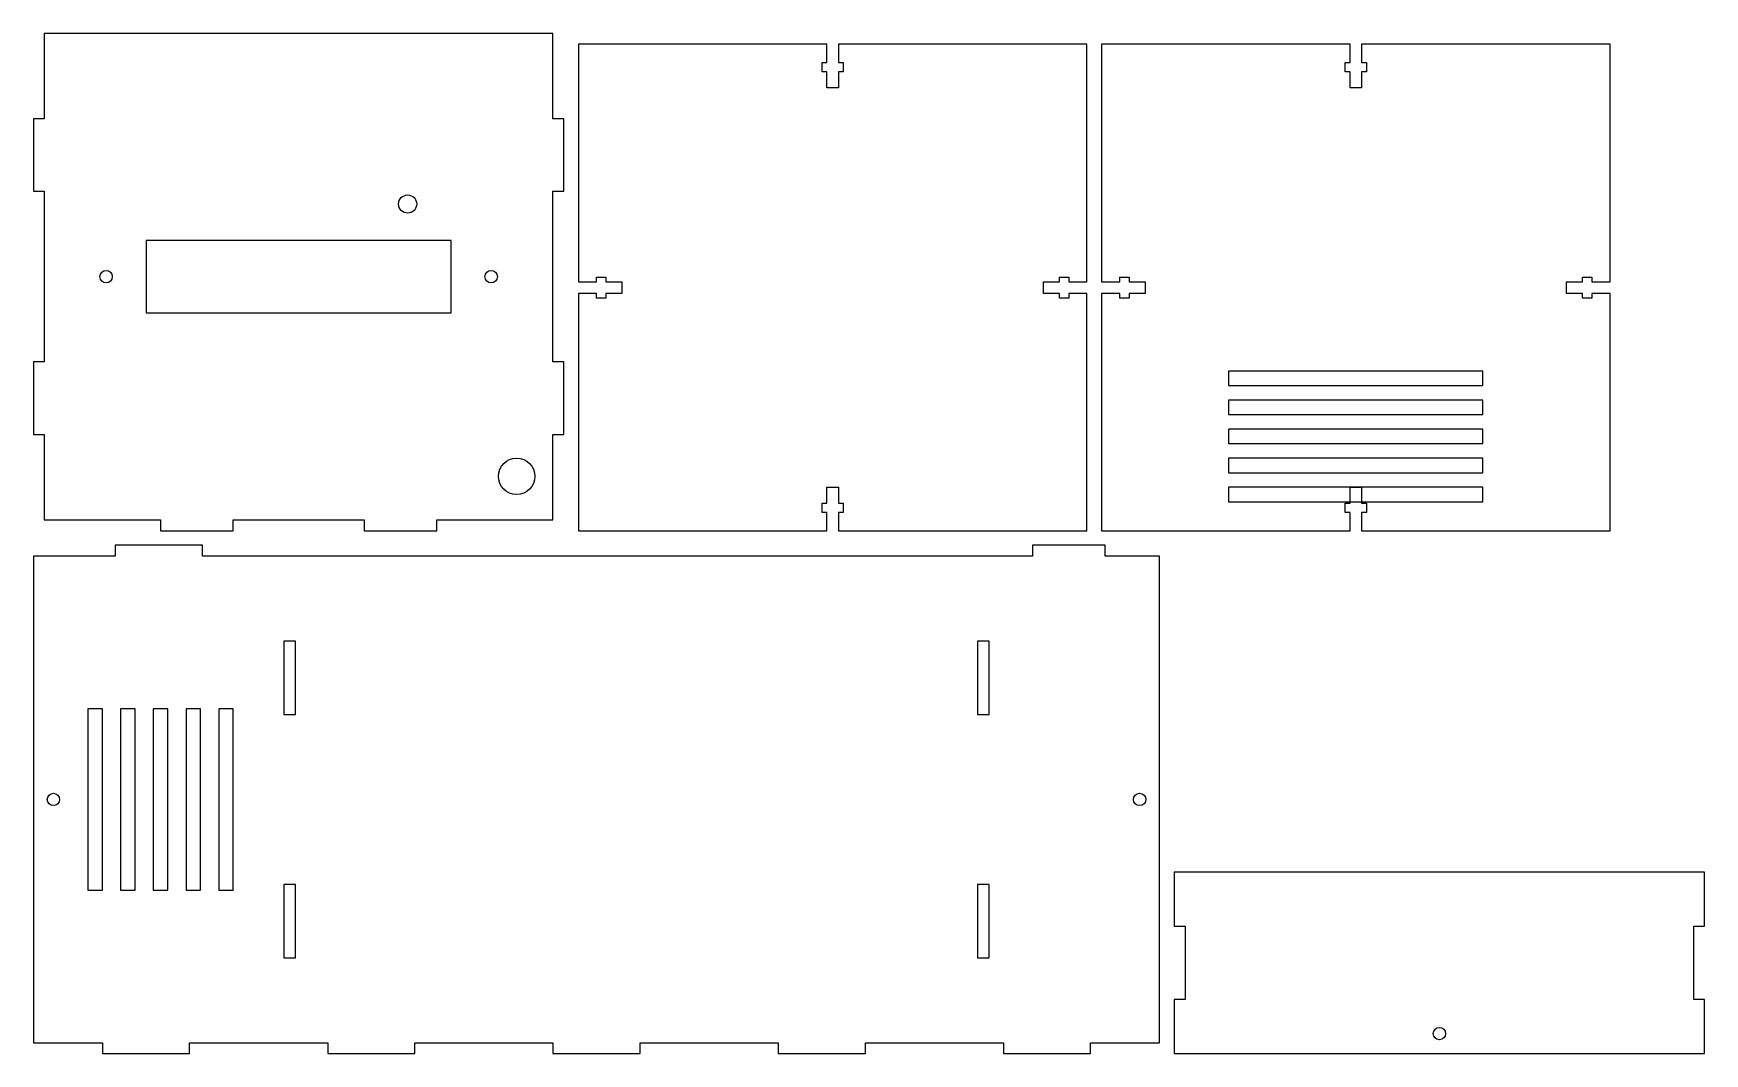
# Model space of a CAD drawing. Header units: millimetres. Extents: x 4 to 464, y 4 to 285.
import ezdxf

# ---------------------------------------------------------------- set-up
doc = ezdxf.new("R2010")
doc.units = ezdxf.units.MM

msp = doc.modelspace()

# ---------------------------------------------------------------- linework, layer by layer
at = {"layer": 'CUT'}
for points in [[(7, 151), (39, 151), (39, 148), (59, 148), (59, 151), (95, 151), (95, 148), (115, 148), (115, 151), (147, 151), (147, 174.5), (150, 174.5), (150, 194.5), (147, 194.5), (147, 241.5), (150, 241.5), (150, 261.5), (147, 261.5), (147, 285), (7, 285), (7, 261.5), (4, 261.5), (4, 241.5), (7, 241.5), (7, 194.5), (4, 194.5), (4, 174.5), (7, 174.5)], [(154, 148), (222.4, 148), (222.4, 153), (221.1, 153), (221.1, 155.6), (222.4, 155.6), (222.4, 160), (225.6, 160), (225.6, 155.6), (226.9, 155.6), (226.9, 153), (225.6, 153), (225.6, 148), (294, 148), (294, 213.4), (289, 213.4), (289, 212.1), (286.4, 212.1), (286.4, 213.4), (282, 213.4), (282, 216.6), (286.4, 216.6), (286.4, 217.9), (289, 217.9), (289, 216.6), (294, 216.6), (294, 282), (225.6, 282), (225.6, 277), (226.9, 277), (226.9, 274.4), (225.6, 274.4), (225.6, 270), (222.4, 270), (222.4, 274.4), (221.1, 274.4), (221.1, 277), (222.4, 277), (222.4, 282), (154, 282), (154, 216.6), (159, 216.6), (159, 217.9), (161.6, 217.9), (161.6, 216.6), (166, 216.6), (166, 213.4), (161.6, 213.4), (161.6, 212.1), (159, 212.1), (159, 213.4), (154, 213.4)], [(298, 148), (366.4, 148), (366.4, 153), (365.1, 153), (365.1, 155.6), (366.4, 155.6), (366.4, 160), (369.6, 160), (369.6, 155.6), (370.9, 155.6), (370.9, 153), (369.6, 153), (369.6, 148), (438, 148), (438, 213.4), (433, 213.4), (433, 212.1), (430.4, 212.1), (430.4, 213.4), (426, 213.4), (426, 216.6), (430.4, 216.6), (430.4, 217.9), (433, 217.9), (433, 216.6), (438, 216.6), (438, 282), (369.6, 282), (369.6, 277), (370.9, 277), (370.9, 274.4), (369.6, 274.4), (369.6, 270), (366.4, 270), (366.4, 274.4), (365.1, 274.4), (365.1, 277), (366.4, 277), (366.4, 282), (298, 282), (298, 216.6), (303, 216.6), (303, 217.9), (305.6, 217.9), (305.6, 216.6), (310, 216.6), (310, 213.4), (305.6, 213.4), (305.6, 212.1), (303, 212.1), (303, 213.4), (298, 213.4)], [(35, 208), (119, 208), (119, 228), (35, 228)], [(333, 188), (403, 188), (403, 192), (333, 192)], [(333, 180), (403, 180), (403, 184), (333, 184)], [(333, 172), (403, 172), (403, 176), (333, 176)], [(333, 164), (403, 164), (403, 168), (333, 168)], [(333, 156), (403, 156), (403, 160), (333, 160)], [(314, 7), (314, 141), (299, 141), (299, 144), (279, 144), (279, 141), (50.5, 141), (50.5, 144), (26.5, 144), (26.5, 141), (4, 141), (4, 7), (23, 7), (23, 4), (47, 4), (47, 7), (85, 7), (85, 4), (109, 4), (109, 7), (147, 7), (147, 4), (171, 4), (171, 7), (209, 7), (209, 4), (233, 4), (233, 7), (271, 7), (271, 4), (295, 4), (295, 7)], [(76.1, 97.4), (76.1, 117.6), (72.9, 117.6), (72.9, 97.4)], [(267.1, 97.4), (267.1, 117.6), (263.9, 117.6), (263.9, 97.4)], [(23, 49), (23, 99), (19, 99), (19, 49)], [(32, 49), (32, 99), (28, 99), (28, 49)], [(41, 49), (41, 99), (37, 99), (37, 49)], [(50, 49), (50, 99), (46, 99), (46, 49)], [(59, 49), (59, 99), (55, 99), (55, 49)], [(76.1, 30.4), (76.1, 50.6), (72.9, 50.6), (72.9, 30.4)], [(267.1, 30.4), (267.1, 50.6), (263.9, 50.6), (263.9, 30.4)], [(318, 4), (464, 4), (464, 18.9), (461, 18.9), (461, 39.1), (464, 39.1), (464, 54), (318, 54), (318, 39.1), (321, 39.1), (321, 18.9), (318, 18.9)]]:
    msp.add_lwpolyline(points, close=True, dxfattribs=at)
for centre, radius in [((107, 238), 2.5), ((24, 218), 1.7), ((130, 218), 1.7), ((137, 163), 5), ((9.5, 74), 1.7), ((308.5, 74), 1.7), ((391, 9.5), 1.7)]:
    msp.add_circle(centre, radius, dxfattribs=at)

doc.saveas('drawing.dxf')
